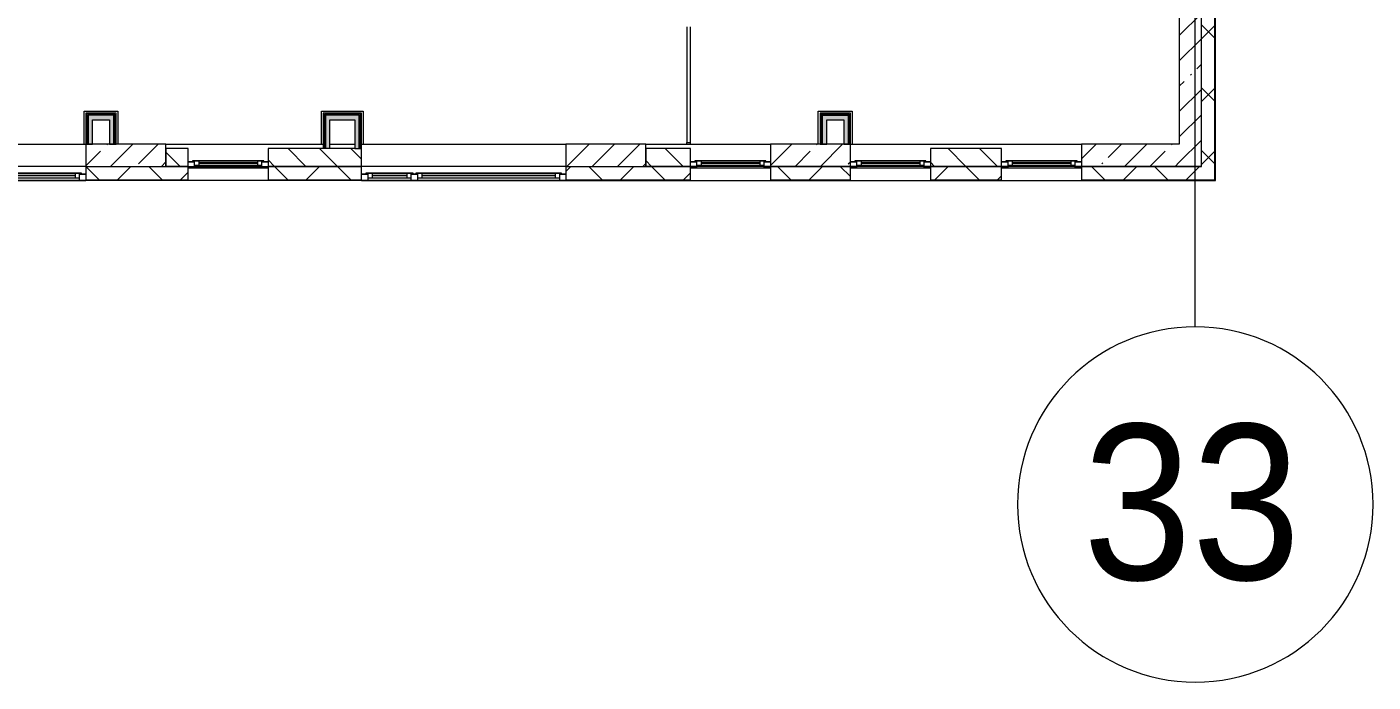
# Model space of a CAD drawing. Header units: millimetres. Extents: x 34897 to 231692, y -8553 to 29000.
# Drawn here: x 216548 to 231692, y -5906 to 1470 of the extents above; entities that cross this region are included whole.
import ezdxf

# ---------------------------------------------------------------- set-up
doc = ezdxf.new("R2010")
doc.units = ezdxf.units.MM
for name, color, linetype, lineweight, true_color in [('A-FLOR-1', 7, 'Continuous', 5, 0xaaaaaa), ('I-WALL-2', 7, 'Continuous', 5, 0xe7e7e7), ('I-WALL-3', 7, 'Continuous', 9, 0xe7e7e7)]:
    doc.layers.add(name, color=color, linetype=linetype, lineweight=lineweight, true_color=true_color)
for name, color, linetype, lineweight in [('A-GLAZ-2', 7, 'Continuous', 5), ('A-WALL', 7, 'Continuous', 9), ('A-WALL-3', 7, 'Continuous', 5), ('I-WALL-4', 7, 'Continuous', 5), ('S-COLS-3', 7, 'Continuous', 5), ('Оси', 7, 'Continuous', 9), ('Оси-1', 7, 'Continuous', 20)]:
    doc.layers.add(name, color=color, linetype=linetype, lineweight=lineweight)
doc.styles.add('Arial_1', font='arial.ttf', dxfattribs={"width": 0.9, "height": 1750})
pattern_1 = [(45, (104681.5, 0), (-353.5534, 353.5534), []), (135, (104681.5, 0), (-353.5534, -353.5534), [])]
pattern_2 = [(45, (104681.5, 0), (-285.1231, 285.1231), []), (45, (104966.64, 0), (-285.1231, 285.1231), [504.031, -100.806, 16.764, -84.042])]
pattern_3 = [(45, (104681.5, 0), (-530.33, 530.33), []), (135, (104681.5, 0), (-530.33, -530.33), [])]

# ---------------------------------------------------------------- blocks, each defined once
blk = doc.blocks.new('120_Окно_СКБ_1Ст - 120_Окно_СКБ_1Ст 900х2500_h_ с форточкой-22876038-2_10_2_птичка')
at = {"layer": 'A-GLAZ-2'}
for p, q in [((-450, -127), (-450, -57)), ((-450, -57), (-380, -57)), ((450, -57), (-450, -57)), ((-380, -127), (-450, -127)), ((-450, -127), (-400, -127)), ((-380, -127), (-400, -127)), ((-400, -127), (-400, -137)), ((-400, -137), (400, -137)), ((400, -137), (-400, -137)), ((-380, -57), (-380, -127)), ((380, -87), (-380, -87)), ((-380, -87), (-380, -127)), ((-330, -137), (-330, -87)), ((-330, -107), (330, -107)), ((330, -117), (-330, -117)), ((330, -137), (330, -87)), ((380, -127), (380, -57)), ((380, -57), (450, -57)), ((380, -127), (380, -87)), ((450, -127), (380, -127)), ((400, -127), (380, -127)), ((400, -127), (450, -127)), ((400, -137), (400, -127)), ((450, -57), (450, -127))]:
    blk.add_line(p, q, dxfattribs=at)
blk = doc.blocks.new('120_Окно_СКБ_2Ст_Фрамуга сверху - 120_Окно_СКБ_2Ст_2300х2500_h_ ДОО-22877051-2_10_2_птичка')
at = {"layer": 'A-GLAZ-2'}
for p, q in [((-1150, 13), (-1150, 83)), ((-1150, 83), (-1080, 83)), ((1150, 83), (-1150, 83)), ((-1080, 13), (-1150, 13)), ((-1150, 13), (-1100, 13)), ((-1080, 13), (-1100, 13)), ((-1100, 13), (-1100, 3)), ((-1100, 3), (540, 3)), ((540, 3), (-1100, 3)), ((-1080, 83), (-1080, 13)), ((-1080, 83), (1080, 83)), ((520, 53), (-1080, 53)), ((-1080, 53), (-1080, 13)), ((-1030, 3), (-1030, 53)), ((-1030, 33), (470, 33)), ((470, 23), (-1030, 23)), ((470, 3), (470, 53)), ((520, 13), (520, 83)), ((520, 83), (590, 83)), ((520, 13), (520, 53)), ((590, 13), (520, 13)), ((540, 13), (520, 13)), ((540, 13), (570, 13)), ((540, 13), (570, 13)), ((540, 3), (540, 13)), ((590, 13), (570, 13)), ((570, 13), (570, 3)), ((570, 3), (1100, 3)), ((1100, 3), (570, 3)), ((590, 83), (590, 13)), ((1080, 53), (590, 53)), ((590, 53), (590, 13)), ((640, 3), (640, 53)), ((640, 33), (1030, 33)), ((1030, 23), (640, 23)), ((1030, 3), (1030, 53)), ((1080, 13), (1080, 83)), ((1080, 83), (1150, 83)), ((1080, 13), (1080, 53)), ((1150, 13), (1080, 13)), ((1100, 13), (1080, 13)), ((1100, 13), (1150, 13)), ((1100, 3), (1100, 13)), ((1150, 83), (1150, 13))]:
    blk.add_line(p, q, dxfattribs=at)
blk = doc.blocks.new('120_Окно_СКБ_1Ст - 120_Окно_СКБ_1Ст 900х2500_h_ с форточкой-22876796-2_10_2_птичка')
at = {"layer": 'A-GLAZ-2'}
for p, q in [((-450, -127), (-450, -57)), ((-450, -57), (-380, -57)), ((450, -57), (-450, -57)), ((-380, -127), (-450, -127)), ((-450, -127), (-400, -127)), ((-380, -127), (-400, -127)), ((-400, -127), (-400, -137)), ((-400, -137), (400, -137)), ((400, -137), (-400, -137)), ((-380, -57), (-380, -127)), ((380, -87), (-380, -87)), ((-380, -87), (-380, -127)), ((-330, -137), (-330, -87)), ((-330, -107), (330, -107)), ((330, -117), (-330, -117)), ((330, -137), (330, -87)), ((380, -127), (380, -57)), ((380, -57), (450, -57)), ((380, -127), (380, -87)), ((450, -127), (380, -127)), ((400, -127), (380, -127)), ((400, -127), (450, -127)), ((400, -137), (400, -127)), ((450, -57), (450, -127))]:
    blk.add_line(p, q, dxfattribs=at)
blk = doc.blocks.new('Ось сетки - D8-29747960-2_10_2_птичка')
at = {"layer": 'Оси-1'}
for start, end in [(360, 180), (180, 360)]:
    blk.add_arc((0, 0), 4, start, end, dxfattribs=at)

msp = doc.modelspace()

# ---------------------------------------------------------------- hatches: boundary and pattern name
at = {"layer": 'A-WALL-3'}
h = msp.add_hatch(dxfattribs=at)
h.set_pattern_fill('FP_93', color=256, style=0, pattern_type=2)
h.set_pattern_definition(pattern_1)
h.paths.add_polyline_path([(229761.5, -250), (229911.5, -250), (229911.5, 7700), (229761.5, 7700), (229761.5, -100)])
h.paths.add_polyline_path([(229911.5, 10000), (229911.5, 11920), (229761.5, 11920), (229761.5, 10000)])
h.paths.add_polyline_path([(229911.5, 13120), (229911.5, 21400), (229761.5, 21400), (229761.5, 13120)])
h = msp.add_hatch(dxfattribs=at)
h.set_pattern_fill('FP_103', color=256, style=0, pattern_type=2)
h.set_pattern_definition([(135, (104681.52, 0), (-176.7767, -176.7767), [])])
h.paths.add_polyline_path([(226711.5, -100), (227511.5, -100), (227511.5, 100), (226711.5, 100)])
h.paths.add_polyline_path([(214840.7, -100), (214911.5, -100), (214911.5, 100), (213611.5, 100), (213611.5, -100), (214376.9, -100)])
h.paths.add_polyline_path([(223652.1, -100), (224011.5, -100), (224011.5, 100), (223511.5, 100), (223511.5, -100)])
h.paths.add_polyline_path([(218361.5, -100), (218361.5, 100), (218111.5, 100), (218111.5, -100)])
h.paths.add_polyline_path([(219261.5, -100), (220311.5, -100), (220311.5, 100), (219261.5, 100)])
h.paths.add_polyline_path([(199461.5, -100), (199461.5, 100), (199211.5, 100), (199211.5, -100)])
h.paths.add_polyline_path([(200464.1, -100), (203711.5, -100), (203710.5, 100), (200361.5, 100), (200361.5, -100)])
h.paths.add_polyline_path([(207311.5, -100), (207561.5, -100), (207561.5, 100), (207311.5, 100)])
h.paths.add_polyline_path([(209275.6, -100), (209511.5, -100), (209511.5, 100), (208461.5, 100), (208461.5, -100)])
h.paths.add_polyline_path([(205511.5, -100), (206411.5, -100), (206411.5, 100), (205511.5, 100)])
h.paths.add_polyline_path([(197217.8, -100), (197411.5, -100), (197411.5, 100), (196611.5, 100), (196611.5, -100), (196777.3, -100)])
h = msp.add_hatch(dxfattribs=at)
h.set_pattern_fill('FP_93', color=256, style=0, pattern_type=2)
h.set_pattern_definition(pattern_1)
h.paths.add_polyline_path([(226898.5, -250), (227511.5, -250), (227511.5, -100), (226711.5, -100), (226711.5, -250)])
h.paths.add_polyline_path([(225043.4, -250), (225811.5, -250), (225811.5, -100), (224911.5, -100), (224911.5, -250)])
h.paths.add_polyline_path([(229681, -250), (229761.5, -250), (229761.5, -100), (228411.5, -100), (228411.5, -250), (228753.5, -250)])
h.paths.add_polyline_path([(217211.5, -250), (218361.5, -250), (218361.5, -100), (217211.5, -100)])
h.paths.add_polyline_path([(212058.1, -250), (212711.5, -250), (212711.5, -100), (211811.5, -100), (211811.5, -250)])
h.paths.add_polyline_path([(213611.5, -250), (214911.5, -250), (214911.5, -100), (213611.5, -100)])
h.paths.add_polyline_path([(219261.5, -250), (220311.5, -250), (220311.5, -100), (219261.5, -100)])
h.paths.add_polyline_path([(224011.5, -250), (224011.5, -100), (222611.5, -100), (222611.5, -250), (223652.1, -250)])
h.paths.add_polyline_path([(206493, -250), (207561.5, -250), (207561.5, -100), (205511.5, -100), (205511.5, -250), (206411.5, -250)])
h.paths.add_polyline_path([(208461.5, -250), (209511.5, -250), (209511.5, -100), (208461.5, -100)])
h.paths.add_polyline_path([(203711.5, -250), (204611.5, -250), (204611.5, -100), (200361.5, -100), (200361.5, -250), (203710.5, -250)])
h.paths.add_polyline_path([(198311.5, -250), (199461.5, -250), (199461.5, -100), (198311.5, -100)])
h.paths.add_polyline_path([(193891.5, -250), (195711.5, -250), (195711.5, -100), (193891.5, -100)])
h.paths.add_polyline_path([(196754.1, -250), (197411.5, -250), (197411.5, -100), (196611.5, -100), (196611.5, -250)])
at = {"layer": 'I-WALL-2'}
for points in [[(217236.5, 150), (217286.5, 150), (217286.5, 475), (217236.5, 475), (217236.5, 230.5)], [(217476.5, 425), (217526.5, 425), (217526.5, 475), (217286.5, 475), (217286.5, 425)], [(219906.5, 100), (219956.5, 100), (219956.5, 475), (219906.5, 475), (219906.5, 230.5)], [(220236.5, 425), (220286.5, 425), (220286.5, 475), (219956.5, 475), (219956.5, 425)], [(217526.5, 150), (217526.5, 425), (217476.5, 425), (217476.5, 150)], [(220286.5, 100), (220286.5, 425), (220236.5, 425), (220236.5, 100)]]:
    msp.add_hatch(color=256, dxfattribs=at).paths.add_polyline_path(points)
at = {"layer": 'I-WALL-3'}
for points in [[(225736.5, 425), (225736.5, 475), (225496.5, 475), (225496.5, 425), (225546.5, 425)], [(225736.5, 150), (225786.5, 150), (225786.5, 475), (225736.5, 475), (225736.5, 230.5)], [(225546.5, 150), (225546.5, 425), (225496.5, 425), (225496.5, 150), (225507.2, 150)]]:
    msp.add_hatch(color=256, dxfattribs=at).paths.add_polyline_path(points)
at = {"layer": 'I-WALL-4'}
h = msp.add_hatch(dxfattribs=at)
h.set_pattern_fill('FP_101', color=256, style=0, pattern_type=2)
h.set_pattern_definition(pattern_2)
h.paths.add_polyline_path([(229511.5, -100), (229761.5, -100), (229761.5, 7700), (229511.5, 7700), (229511.5, 150)])
h = msp.add_hatch(dxfattribs=at)
h.set_pattern_fill('FP_205', color=256, style=0, pattern_type=2)
h.set_pattern_definition(pattern_3)
h.paths.add_polyline_path([(217539, 150), (217539, 475), (217526.5, 475), (217526.5, 150)])
h = msp.add_hatch(dxfattribs=at)
h.set_pattern_fill('FP_205', color=256, style=0, pattern_type=2)
h.set_pattern_definition(pattern_3)
h.paths.add_polyline_path([(217539, 150), (217551.5, 150), (217551.5, 487.5), (217539, 487.5), (217539, 230.5)])
h = msp.add_hatch(dxfattribs=at)
h.set_pattern_fill('FP_205', color=256, style=0, pattern_type=2)
h.set_pattern_definition(pattern_3)
h.paths.add_polyline_path([(219881.5, 100), (219894, 100), (219894, 500), (219881.5, 500), (219881.5, 230.5)])
h = msp.add_hatch(dxfattribs=at)
h.set_pattern_fill('FP_205', color=256, style=0, pattern_type=2)
h.set_pattern_definition(pattern_3)
h.paths.add_polyline_path([(219894, 100), (219906.5, 100), (219906.5, 487.5), (219894, 487.5), (219894, 230.5)])
h = msp.add_hatch(dxfattribs=at)
h.set_pattern_fill('FP_205', color=256, style=0, pattern_type=2)
h.set_pattern_definition(pattern_3)
h.paths.add_polyline_path([(225786.5, 150), (225799, 150), (225799, 487.5), (225786.5, 487.5), (225786.5, 230.5)])
h = msp.add_hatch(dxfattribs=at)
h.set_pattern_fill('FP_205', color=256, style=0, pattern_type=2)
h.set_pattern_definition(pattern_3)
h.paths.add_polyline_path([(225799, 150), (225811.5, 150), (225811.5, 500), (225799, 500), (225799, 230.5)])
h = msp.add_hatch(dxfattribs=at)
h.set_pattern_fill('FP_101', color=256, style=0, pattern_type=2)
h.set_pattern_definition(pattern_2)
h.paths.add_polyline_path([(229511.5, -100), (229511.5, 150), (228411.5, 150), (228411.5, -100), (228753.5, -100)])
at = {"layer": 'S-COLS-3'}
h = msp.add_hatch(dxfattribs=at)
h.set_pattern_fill('FP_101', color=256, style=0, pattern_type=2)
h.set_pattern_definition(pattern_2)
h.paths.add_polyline_path([(218111.5, -100), (218111.5, 150), (217211.5, 150), (217211.5, -100), (217623.3, -100)])
h = msp.add_hatch(dxfattribs=at)
h.set_pattern_fill('FP_101', color=256, style=0, pattern_type=2)
h.set_pattern_definition(pattern_2)
h.paths.add_polyline_path([(223511.5, -100), (223511.5, 150), (222611.5, 150), (222611.5, -100), (223188.4, -100)])
h = msp.add_hatch(dxfattribs=at)
h.set_pattern_fill('FP_101', color=256, style=0, pattern_type=2)
h.set_pattern_definition(pattern_2)
h.paths.add_polyline_path([(224911.5, -100), (225811.5, -100), (225811.5, 150), (224911.5, 150)])

# ---------------------------------------------------------------- linework, layer by layer
at = {"layer": 'A-FLOR-1'}
for p, q in [((217190.5, 150), (217190.5, 521)), ((217190.5, 521), (217570.5, 521)), ((217570.5, 521), (217570.5, 150)), ((219861.5, 150), (219861.5, 520)), ((219861.5, 520), (220332.5, 520)), ((220332.5, 520), (220332.5, 150)), ((225450.5, 150), (225450.5, 521)), ((225450.5, 521), (225830.5, 521)), ((225830.5, 521), (225830.5, 150)), ((223971.5, 150), (223971.5, 170)), ((224010.5, 170), (224010.5, 150))]:
    msp.add_line(p, q, dxfattribs=at)
at = {"layer": 'A-WALL'}
for p, q in [((229911.5, -250), (229911.5, 7700)), ((229914.5, -253), (229914.5, 7700)), ((217224, 487.5), (217224, 150)), ((217539, 487.5), (217224, 487.5)), ((217236.5, 475), (217236.5, 150)), ((217526.5, 475), (217236.5, 475)), ((217526.5, 150), (217526.5, 475)), ((217539, 150), (217539, 487.5)), ((219894, 487.5), (219894, 100)), ((220299, 487.5), (219894, 487.5)), ((219906.5, 475), (219906.5, 100)), ((220286.5, 475), (219906.5, 475)), ((220286.5, 100), (220286.5, 475)), ((220299, 100), (220299, 487.5)), ((225484, 487.5), (225799, 487.5)), ((225484, 150), (225484, 487.5)), ((225496.5, 475), (225786.5, 475)), ((225496.5, 150), (225496.5, 475)), ((225786.5, 475), (225786.5, 150)), ((225799, 487.5), (225799, 150)), ((218111.5, -100), (218361.5, -100)), ((218361.5, -100), (218111.5, -100)), ((219261.5, -100), (220311.5, -100)), ((220311.5, -100), (219261.5, -100)), ((223511.5, -100), (224011.5, -100)), ((224011.5, -100), (223511.5, -100)), ((226711.5, -100), (227511.5, -100)), ((227511.5, -100), (226711.5, -100)), ((217211.5, -250), (218361.5, -250)), ((217211.5, -253), (218361.5, -253)), ((219261.5, -250), (220311.5, -250)), ((219261.5, -253), (220311.5, -253)), ((222611.5, -250), (224011.5, -250)), ((222611.5, -253), (224011.5, -253)), ((224911.5, -250), (225811.5, -250)), ((224911.5, -253), (225811.5, -253)), ((226711.5, -250), (227511.5, -250)), ((226711.5, -253), (227511.5, -253)), ((228411.5, -250), (229911.5, -250)), ((228411.5, -253), (229914.5, -253))]:
    msp.add_line(p, q, dxfattribs=at)
at = {"layer": 'A-WALL-3'}
for p, q in [((229919.5, -258), (229919.5, 21558)), ((218361.5, 100), (218111.5, 100)), ((218111.5, 100), (218111.5, -100)), ((218361.5, -258), (218361.5, 100)), ((220236.5, 100), (219261.5, 100)), ((219261.5, 100), (219261.5, -258)), ((220311.5, -258), (220311.5, 100)), ((224011.5, 100), (223511.5, 100)), ((223511.5, 100), (223511.5, -100)), ((224011.5, -258), (224011.5, 100)), ((227511.5, 100), (226711.5, 100)), ((226711.5, 100), (226711.5, -258)), ((227511.5, -258), (227511.5, 100)), ((217211.5, -100), (217211.5, -258)), ((217211.5, -100), (218111.5, -100)), ((218361.5, -100), (219261.5, -100)), ((222611.5, -100), (222611.5, -258)), ((222611.5, -100), (223511.5, -100)), ((225811.5, -100), (224911.5, -100)), ((224911.5, -100), (224911.5, -258)), ((225811.5, -258), (225811.5, -100)), ((229761.5, -100), (228411.5, -100)), ((228411.5, -100), (228411.5, -258)), ((222611.5, -258), (211811.5, -258)), ((222611.5, -258), (229919.5, -258))]:
    msp.add_line(p, q, dxfattribs=at)
at = {"layer": 'I-WALL-4'}
for p, q in [((229511.5, 10000), (229511.5, 150)), ((229761.5, -100), (229761.5, 10000)), ((223971.5, 1470), (223971.5, 170)), ((224011.5, 170), (224011.5, 1470)), ((217211.5, 500), (217211.5, 150)), ((217551.5, 500), (217211.5, 500)), ((217551.5, 150), (217551.5, 500)), ((219881.5, 500), (219881.5, 100)), ((220311.5, 500), (219881.5, 500)), ((220311.5, 100), (220311.5, 500)), ((225811.5, 500), (225471.5, 500)), ((225471.5, 500), (225471.5, 150)), ((225811.5, 150), (225811.5, 500)), ((217286.5, 150), (217286.5, 425)), ((217286.5, 425), (217476.5, 425)), ((217476.5, 425), (217476.5, 150)), ((219956.5, 100), (219956.5, 425)), ((219956.5, 425), (220236.5, 425)), ((220236.5, 425), (220236.5, 100)), ((225546.5, 425), (225736.5, 425)), ((225546.5, 150), (225546.5, 425)), ((225736.5, 425), (225736.5, 150)), ((223971.5, 170), (224011.5, 170)), ((214431.5, 150), (217211.5, 150)), ((217211.5, 150), (217286.5, 150)), ((217476.5, 150), (217551.5, 150)), ((218111.5, 150), (219881.5, 150)), ((219956.5, 150), (220236.5, 150)), ((220236.5, 100), (220311.5, 100)), ((220311.5, 150), (222611.5, 150)), ((223511.5, 150), (224911.5, 150)), ((225471.5, 150), (225546.5, 150)), ((225736.5, 150), (225811.5, 150)), ((225811.5, 150), (228411.5, 150)), ((229511.5, 150), (228411.5, 150)), ((228411.5, 150), (228411.5, -100)), ((217211.5, -100), (214911.5, -100)), ((222611.5, -100), (220311.5, -100)), ((224911.5, -100), (224011.5, -100)), ((226711.5, -100), (225811.5, -100)), ((228411.5, -100), (227511.5, -100)), ((228411.5, -100), (229761.5, -100))]:
    msp.add_line(p, q, dxfattribs=at)
at = {"layer": 'S-COLS-3'}
for p, q in [((218111.5, 150), (217211.5, 150)), ((217211.5, 150), (217211.5, -100)), ((218111.5, 100), (218111.5, 150)), ((218111.5, -100), (218111.5, 100)), ((223511.5, 150), (222611.5, 150)), ((222611.5, 150), (222611.5, -100)), ((223511.5, 100), (223511.5, 150)), ((223511.5, -100), (223511.5, 100)), ((225811.5, 150), (224911.5, 150)), ((224911.5, 150), (224911.5, -100)), ((225811.5, -100), (225811.5, 150)), ((217211.5, -100), (218111.5, -100)), ((222611.5, -100), (223511.5, -100)), ((224911.5, -100), (225811.5, -100))]:
    msp.add_line(p, q, dxfattribs=at)
at = {"layer": 'Оси'}
msp.add_line((229691.5, -1906.3), (229691.5, 9979), dxfattribs=at)

# ---------------------------------------------------------------- block references
at = {"layer": 'A-GLAZ-2', "rotation": 180}
for name, p in [('120_Окно_СКБ_1Ст - 120_Окно_СКБ_1Ст 900х2500_h_ с форточкой-22876796-2_10_2_птичка', (218811.5, -175)), ('120_Окно_СКБ_1Ст - 120_Окно_СКБ_1Ст 900х2500_h_ с форточкой-22876038-2_10_2_птичка', (224461.5, -175)), ('120_Окно_СКБ_1Ст - 120_Окно_СКБ_1Ст 900х2500_h_ с форточкой-22876038-2_10_2_птичка', (226261.5, -175)), ('120_Окно_СКБ_1Ст - 120_Окно_СКБ_1Ст 900х2500_h_ с форточкой-22876038-2_10_2_птичка', (227961.5, -175)), ('120_Окно_СКБ_2Ст_Фрамуга сверху - 120_Окно_СКБ_2Ст_2300х2500_h_ ДОО-22877051-2_10_2_птичка', (216061.5, -175)), ('120_Окно_СКБ_2Ст_Фрамуга сверху - 120_Окно_СКБ_2Ст_2300х2500_h_ ДОО-22877051-2_10_2_птичка', (221461.5, -175))]:
    msp.add_blockref(name, p, dxfattribs=at)
at = {"layer": 'Оси-1', "xscale": 499.9999999999995, "yscale": 499.9999999999995, "zscale": 499.9999999999995}
msp.add_blockref('Ось сетки - D8-29747960-2_10_2_птичка', (229691.5, -3906.3), dxfattribs=at)

# ---------------------------------------------------------------- texts
at = {"layer": 'Оси', "insert": (228428.4, -3003), "char_height": 1750, "width": 3030.379, "attachment_point": 1, "style": 'Arial_1'}
msp.add_mtext('33', dxfattribs=at)

doc.saveas('drawing.dxf')
